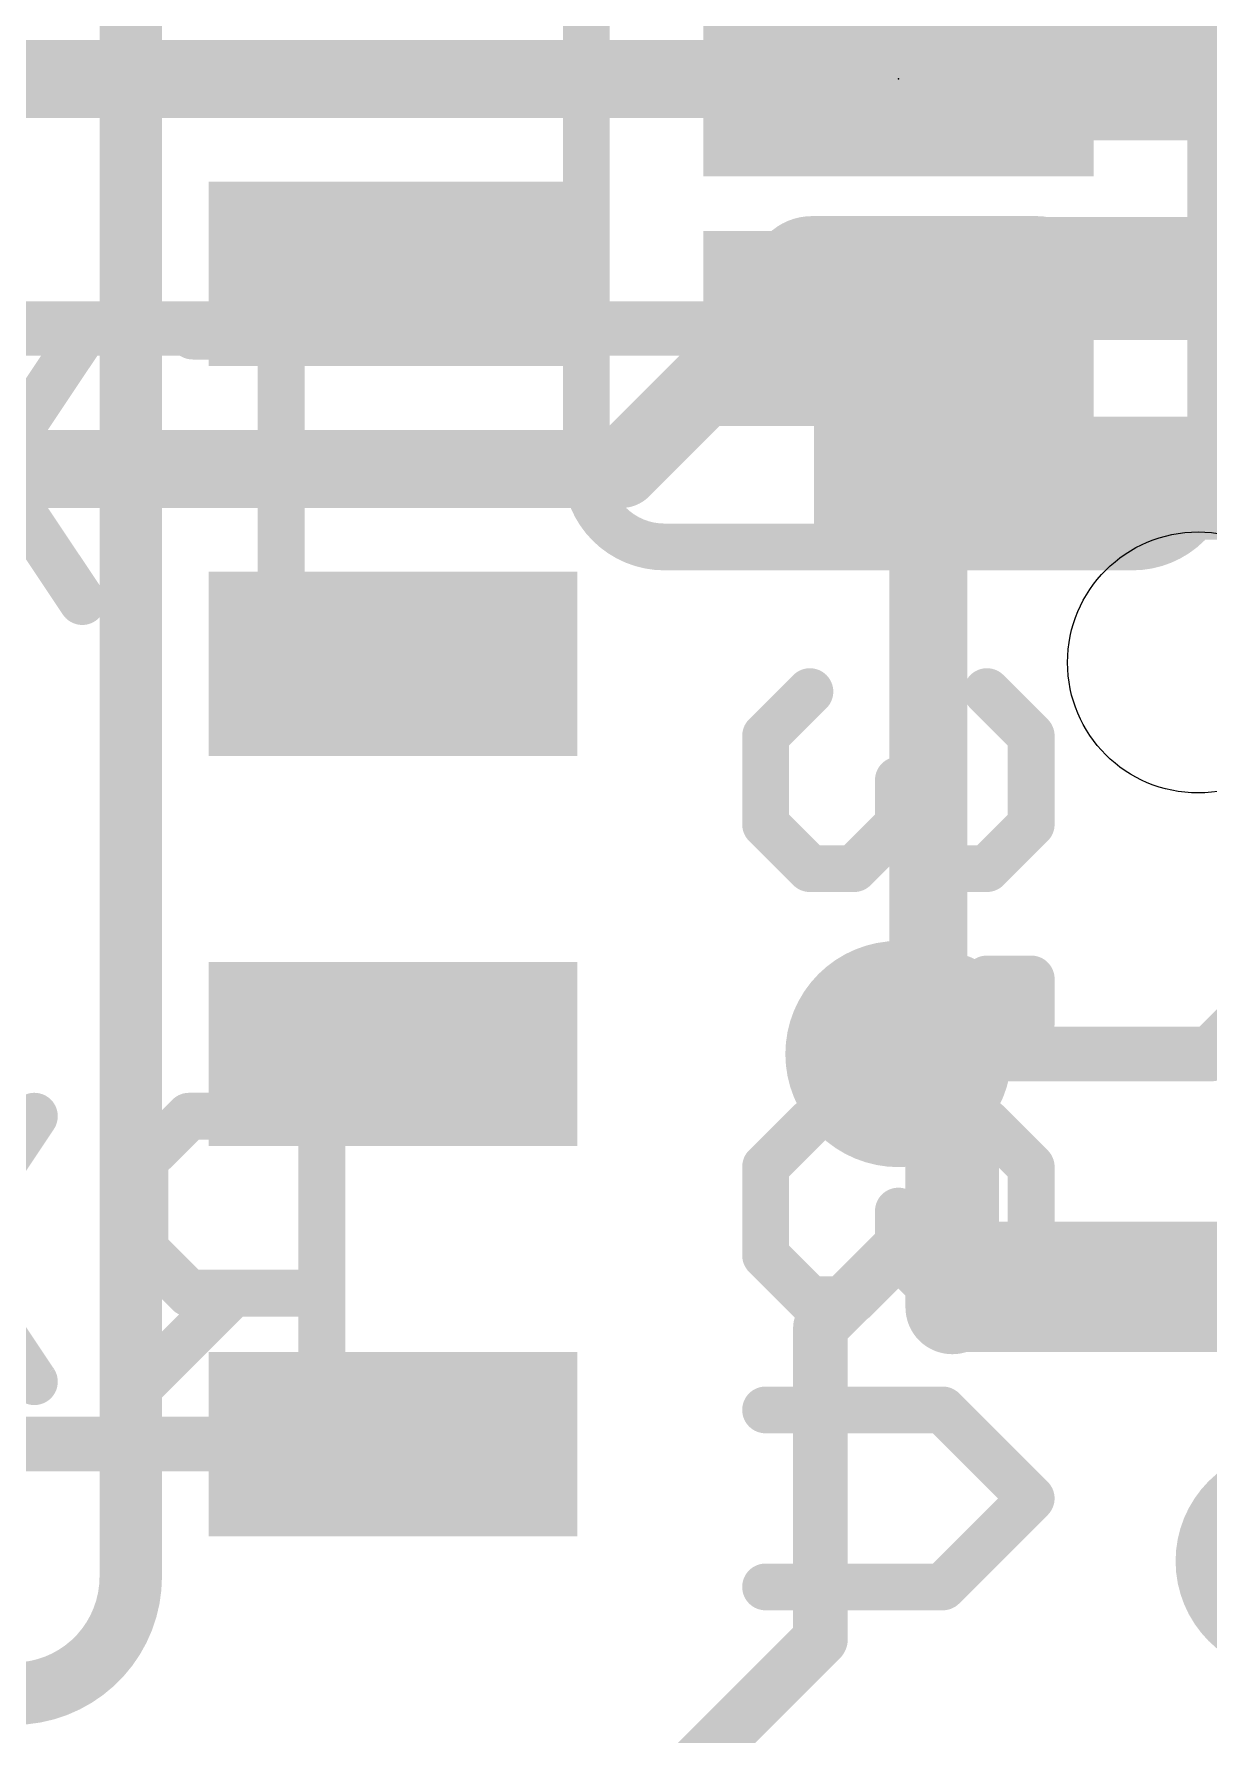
# Model space of a CAD drawing. Extents: x -29 to 78, y -18 to 17.
# Drawn here: x 14.97 to 18.79, y 3.24 to 8.78 of the extents above; entities that cross this region are included whole.
import ezdxf

# ---------------------------------------------------------------- set-up
doc = ezdxf.new("R2010")
doc.units = 0
for name, color, linetype in [('1', 12, 'CONTINUOUS'), ('16', 132, 'CONTINUOUS'), ('18', 110, 'CONTINUOUS'), ('20', 53, 'CONTINUOUS'), ('21', 41, 'CONTINUOUS'), ('22', 40, 'CONTINUOUS'), ('24', 53, 'CONTINUOUS'), ('51', 53, 'CONTINUOUS')]:
    doc.layers.add(name, color=color, linetype=linetype)

# ---------------------------------------------------------------- blocks, each defined once
blk = doc.blocks.new('RECT')
blk.add_solid([(-0.5, -0.5), (0.5, -0.5), (-0.5, 0.5), (0.5, 0.5)])
blk = doc.blocks.new('ROUNDV')
at = {"const_width": 0.5}
blk.add_lwpolyline([(0, -0.25, 1), (0, 0.25, 1), (0, -0.25)], format="xyb", dxfattribs=at)

msp = doc.modelspace()

# ---------------------------------------------------------------- linework, layer by layer
at = {"layer": '1'}
for points, const_width in [([(18.23, 8.636), (12.065, 8.636)], 0.254), ([(18.23, 7.986), (17.4983, 7.986)], 0.4064), ([(17.4983, 7.986), (16.8783, 7.366)], 0.254), ([(16.8783, 7.366), (12.065, 7.366)], 0.254), ([(18.23, 7.336), (17.877, 7.336)], 0.254), ([(17.877, 7.336), (17.877, 5.558)], 0.254), ([(17.877, 5.558), (17.78, 5.461)], 0.254), ([(16.135, 4.191), (14.859, 4.191)], 0.1778)]:
    msp.add_lwpolyline(points, dxfattribs=dict(at, const_width=const_width))
for points, const_width in [([(18.23, 8.5725, 1), (18.23, 8.6995)], 0.127), ([(17.4983, 8.0876, 1), (17.4983, 7.8844)], 0.2032), ([(18.23, 7.8844, 1), (18.23, 8.0876)], 0.2032), ([(17.5432, 7.9411, 1), (17.4534, 8.0309)], 0.127), ([(16.8783, 7.3025, 1), (16.8783, 7.4295)], 0.127), ([(16.8334, 7.4109, 1), (16.9232, 7.3211)], 0.127), ([(17.877, 7.3995, 1), (17.877, 7.2725)], 0.127), ([(17.9405, 7.336, 1), (17.8135, 7.336)], 0.127), ([(18.23, 7.2725, 1), (18.23, 7.3995)], 0.127), ([(17.9219, 5.5131, 1), (17.8321, 5.6029)], 0.127), ([(17.8135, 5.558, 1), (17.9405, 5.558)], 0.127), ([(17.7351, 5.5059, 1), (17.8249, 5.4161)], 0.127), ([(16.135, 4.1465, 1), (16.135, 4.2355)], 0.0889)]:
    msp.add_lwpolyline(points, format="xyb", dxfattribs=dict(at, const_width=const_width))
at = {"layer": '16'}
for points, const_width in [([(17.78, 8.636), (14.351, 8.636)], 0.254), ([(17.78, 7.8232), (14.0208, 7.8232)], 0.1778), ([(19.558, 6.223), (18.796, 5.461)], 0.1778), ([(18.796, 5.461), (17.78, 5.461)], 0.1778), ([(17.526, 4.572), (17.78, 4.826)], 0.1778), ([(18.923, 4.826), (17.78, 4.826)], 0.1778), ([(17.526, 4.572), (17.526, 3.556)], 0.1778), ([(17.526, 3.556), (16.256, 2.286)], 0.1778)]:
    msp.add_lwpolyline(points, dxfattribs=dict(at, const_width=const_width))
for points, const_width in [([(17.78, 8.5725, 1), (17.78, 8.6995)], 0.127), ([(17.78, 7.7787, 1), (17.78, 7.8677)], 0.0889), ([(17.78, 5.5055, 1), (17.78, 5.4165)], 0.0889), ([(18.796, 5.4165, 1), (18.796, 5.5055)], 0.0889), ([(18.7646, 5.4924, 1), (18.8274, 5.4296)], 0.0889), ([(17.78, 4.8705, 1), (17.78, 4.7816)], 0.0889), ([(17.8114, 4.7946, 1), (17.7486, 4.8574)], 0.0889), ([(17.5705, 4.572, 1), (17.4815, 4.572)], 0.0889), ([(17.4946, 4.6034, 1), (17.5574, 4.5406)], 0.0889), ([(17.4815, 3.556, 1), (17.5705, 3.556)], 0.0889), ([(17.5574, 3.5246, 1), (17.4946, 3.5874)], 0.0889)]:
    msp.add_lwpolyline(points, format="xyb", dxfattribs=dict(at, const_width=const_width))
at = {"layer": '20'}
msp.add_circle((18.755, 6.736), 0.425, dxfattribs=at)
at = {"layer": '21'}
for points, const_width in [([(15.2813, 3.7592), (15.2813, 13.5128)], 0.2032), ([(17.955, 4.636), (17.955, 5.636)], 0.3048), ([(17.973, 4.6431), (18.955, 4.6431)], 0.3048), ([(11.7697, 3.3782), (14.9003, 3.3782)], 0.2032)]:
    msp.add_lwpolyline(points, dxfattribs=dict(at, const_width=const_width))
for points, const_width in [([(18.0312, 5.636, 1), (17.8788, 5.636)], 0.1524), ([(17.973, 4.7193, 1), (17.973, 4.5669)], 0.1524), ([(17.8788, 4.636, 1), (18.0312, 4.636)], 0.1524), ([(14.9003, 3.3782, 0.4144), (15.2813, 3.7592)], 0.2032), ([(15.3321, 3.7592, 1), (15.2305, 3.7592)], 0.1016), ([(15.2305, 3.7592, 1), (15.3321, 3.7592)], 0.1016), ([(14.9003, 3.3274, 1), (14.9003, 3.429)], 0.1016)]:
    msp.add_lwpolyline(points, format="xyb", dxfattribs=dict(at, const_width=const_width))
at = {"layer": '22', "const_width": 0.1524}
for points in [[(16.764, 9.906), (16.764, 7.366)], [(18.796, 7.366), (18.796, 9.906)], [(15.1236, 7.7985), (14.5473, 6.9342)], [(14.5473, 7.7985), (15.1236, 6.9342)], [(16.0591, 7.7985), (15.4829, 7.7985)], [(15.771, 6.9342), (15.771, 7.7985)], [(18.542, 7.112), (17.018, 7.112)], [(17.4915, 6.641), (17.3475, 6.4969)], [(18.2118, 6.4969), (18.0677, 6.641)], [(17.3475, 6.4969), (17.3475, 6.2088)], [(18.2118, 6.2088), (18.2118, 6.4969)], [(17.7796, 6.2088), (17.7796, 6.3528)], [(17.3475, 6.2088), (17.4915, 6.0647)], [(17.6356, 6.0647), (17.7796, 6.2088)], [(17.7796, 6.2088), (17.9237, 6.0647)], [(18.0677, 6.0647), (18.2118, 6.2088)], [(17.4915, 6.0647), (17.6356, 6.0647)], [(17.9237, 6.0647), (18.0677, 6.0647)], [(18.2118, 5.7054), (18.0677, 5.7054)], [(18.0677, 5.7054), (18.0677, 5.5614)], [(18.2118, 5.5614), (18.2118, 5.7054)], [(18.0677, 5.5614), (18.2118, 5.5614)], [(14.9676, 5.2585), (14.3914, 4.3942)], [(14.3914, 5.2585), (14.9676, 4.3942)], [(15.471, 5.2585), (15.3269, 5.1145)], [(15.9032, 5.2585), (15.471, 5.2585)], [(15.9032, 4.3942), (15.9032, 5.2585)], [(17.4915, 5.2377), (17.3475, 5.0936)], [(18.2118, 5.0936), (18.0677, 5.2377)], [(15.3269, 5.1145), (15.3269, 4.8264)], [(17.3475, 5.0936), (17.3475, 4.8055)], [(18.2118, 4.8055), (18.2118, 5.0936)], [(17.7796, 4.8055), (17.7796, 4.9496)], [(15.3269, 4.8264), (15.471, 4.6823)], [(17.3475, 4.8055), (17.4915, 4.6615)], [(17.6356, 4.6615), (17.7796, 4.8055)], [(17.7796, 4.8055), (17.9237, 4.6615)], [(18.0677, 4.6615), (18.2118, 4.8055)], [(15.615, 4.6823), (15.3269, 4.3942)], [(15.471, 4.6823), (15.9032, 4.6823)], [(17.4915, 4.6615), (17.6356, 4.6615)], [(17.9237, 4.6615), (18.0677, 4.6615)], [(17.3475, 4.3022), (17.9237, 4.3022)], [(17.9237, 4.3022), (18.2118, 4.014)], [(18.2118, 4.014), (17.9237, 3.7259)], [(17.9237, 3.7259), (17.3475, 3.7259)]]:
    msp.add_lwpolyline(points, dxfattribs=at)
at = {"layer": '22'}
for points, const_width in [([(15.1553, 7.7774, 1), (15.0919, 7.8197)], 0.0762), ([(15.4829, 7.8366, 1), (15.4829, 7.7604)], 0.0762), ([(15.8091, 7.7985, 1), (15.7329, 7.7985)], 0.0762), ([(16.0591, 7.7604, 1), (16.0591, 7.8366)], 0.0762), ([(16.764, 7.366, 0.4142), (17.018, 7.112)], 0.1524), ([(16.8021, 7.366, 1), (16.7259, 7.366)], 0.0762), ([(18.542, 7.112, 0.4142), (18.796, 7.366)], 0.1524), ([(18.8341, 7.366, 1), (18.7579, 7.366)], 0.0762), ([(16.7259, 7.366, 1), (16.8021, 7.366)], 0.0762), ([(18.7579, 7.366, 1), (18.8341, 7.366)], 0.0762), ([(17.018, 7.1501, 1), (17.018, 7.0739)], 0.0762), ([(17.018, 7.0739, 1), (17.018, 7.1501)], 0.0762), ([(18.542, 7.1501, 1), (18.542, 7.0739)], 0.0762), ([(18.542, 7.0739, 1), (18.542, 7.1501)], 0.0762), ([(15.0919, 6.9131, 1), (15.1553, 6.9553)], 0.0762), ([(15.7329, 6.9342, 1), (15.8091, 6.9342)], 0.0762), ([(17.5185, 6.614, 1), (17.4646, 6.6679)], 0.0762), ([(18.0947, 6.6679, 1), (18.0408, 6.614)], 0.0762), ([(17.3856, 6.4969, 1), (17.3094, 6.4969)], 0.0762), ([(17.3205, 6.5238, 1), (17.3744, 6.47)], 0.0762), ([(18.2499, 6.4969, 1), (18.1737, 6.4969)], 0.0762), ([(18.1849, 6.47, 1), (18.2387, 6.5238)], 0.0762), ([(17.8177, 6.3528, 1), (17.7415, 6.3528)], 0.0762), ([(17.3744, 6.2357, 1), (17.3205, 6.1818)], 0.0762), ([(17.8066, 6.2357, 1), (17.7527, 6.1818)], 0.0762), ([(17.8066, 6.1818, 1), (17.7527, 6.2357)], 0.0762), ([(18.2387, 6.1818, 1), (18.1849, 6.2357)], 0.0762), ([(17.3094, 6.2088, 1), (17.3856, 6.2088)], 0.0762), ([(17.7415, 6.2088, 1), (17.8177, 6.2088)], 0.0762), ([(18.1737, 6.2088, 1), (18.2499, 6.2088)], 0.0762), ([(17.4915, 6.1028, 1), (17.4915, 6.0266)], 0.0762), ([(17.4646, 6.0378, 1), (17.5185, 6.0917)], 0.0762), ([(17.6086, 6.0917, 1), (17.6625, 6.0378)], 0.0762), ([(17.6356, 6.0266, 1), (17.6356, 6.1028)], 0.0762), ([(17.9237, 6.1028, 1), (17.9237, 6.0266)], 0.0762), ([(17.8967, 6.0378, 1), (17.9506, 6.0917)], 0.0762), ([(18.0408, 6.0917, 1), (18.0947, 6.0378)], 0.0762), ([(18.0677, 6.0266, 1), (18.0677, 6.1028)], 0.0762), ([(18.0677, 5.7435, 1), (18.0677, 5.6673)], 0.0762), ([(18.1058, 5.7054, 1), (18.0296, 5.7054)], 0.0762), ([(18.2499, 5.7054, 1), (18.1737, 5.7054)], 0.0762), ([(18.2118, 5.6673, 1), (18.2118, 5.7435)], 0.0762), ([(18.0677, 5.5995, 1), (18.0677, 5.5233)], 0.0762), ([(18.0296, 5.5614, 1), (18.1058, 5.5614)], 0.0762), ([(18.1737, 5.5614, 1), (18.2499, 5.5614)], 0.0762), ([(18.2118, 5.5233, 1), (18.2118, 5.5995)], 0.0762), ([(14.9993, 5.2374, 1), (14.9359, 5.2797)], 0.0762), ([(15.471, 5.2966, 1), (15.471, 5.2204)], 0.0762), ([(15.4979, 5.2316, 1), (15.444, 5.2855)], 0.0762), ([(15.9413, 5.2585, 1), (15.8651, 5.2585)], 0.0762), ([(15.9032, 5.2204, 1), (15.9032, 5.2966)], 0.0762), ([(17.5185, 5.2107, 1), (17.4646, 5.2646)], 0.0762), ([(18.0947, 5.2646, 1), (18.0408, 5.2107)], 0.0762), ([(15.365, 5.1145, 1), (15.2888, 5.1145)], 0.0762), ([(15.3, 5.1414, 1), (15.3539, 5.0875)], 0.0762), ([(17.3205, 5.1206, 1), (17.3744, 5.0667)], 0.0762), ([(17.3856, 5.0936, 1), (17.3094, 5.0936)], 0.0762), ([(18.2499, 5.0936, 1), (18.1737, 5.0936)], 0.0762), ([(18.1849, 5.0667, 1), (18.2387, 5.1206)], 0.0762), ([(17.8177, 4.9496, 1), (17.7415, 4.9496)], 0.0762), ([(15.3539, 4.8533, 1), (15.3, 4.7994)], 0.0762), ([(17.3744, 4.8325, 1), (17.3205, 4.7786)], 0.0762), ([(17.8066, 4.8325, 1), (17.7527, 4.7786)], 0.0762), ([(17.8066, 4.7786, 1), (17.7527, 4.8325)], 0.0762), ([(18.2387, 4.7786, 1), (18.1849, 4.8325)], 0.0762), ([(15.2888, 4.8264, 1), (15.365, 4.8264)], 0.0762), ([(17.3094, 4.8055, 1), (17.3856, 4.8055)], 0.0762), ([(17.7415, 4.8055, 1), (17.8177, 4.8055)], 0.0762), ([(18.1737, 4.8055, 1), (18.2499, 4.8055)], 0.0762), ([(15.471, 4.7204, 1), (15.471, 4.6442)], 0.0762), ([(15.444, 4.6554, 1), (15.4979, 4.7093)], 0.0762), ([(15.642, 4.6554, 1), (15.5881, 4.7093)], 0.0762), ([(15.9032, 4.6442, 1), (15.9032, 4.7204)], 0.0762), ([(17.4915, 4.6996, 1), (17.4915, 4.6234)], 0.0762), ([(17.4646, 4.6345, 1), (17.5185, 4.6884)], 0.0762), ([(17.6086, 4.6884, 1), (17.6625, 4.6345)], 0.0762), ([(17.6356, 4.6234, 1), (17.6356, 4.6996)], 0.0762), ([(17.9237, 4.6996, 1), (17.9237, 4.6234)], 0.0762), ([(17.8967, 4.6345, 1), (17.9506, 4.6884)], 0.0762), ([(18.0408, 4.6884, 1), (18.0947, 4.6345)], 0.0762), ([(18.0677, 4.6234, 1), (18.0677, 4.6996)], 0.0762), ([(14.9359, 4.3731, 1), (14.9993, 4.4153)], 0.0762), ([(15.3, 4.4211, 1), (15.3539, 4.3673)], 0.0762), ([(15.8651, 4.3942, 1), (15.9413, 4.3942)], 0.0762), ([(17.3475, 4.3403, 1), (17.3475, 4.2641)], 0.0762), ([(17.9506, 4.3291, 1), (17.8967, 4.2752)], 0.0762), ([(17.9237, 4.2641, 1), (17.9237, 4.3403)], 0.0762), ([(18.2387, 3.9871, 1), (18.1849, 4.041)], 0.0762), ([(18.1849, 3.9871, 1), (18.2387, 4.041)], 0.0762), ([(17.3475, 3.764, 1), (17.3475, 3.6878)], 0.0762), ([(17.8967, 3.7529, 1), (17.9506, 3.699)], 0.0762), ([(17.9237, 3.6878, 1), (17.9237, 3.764)], 0.0762)]:
    msp.add_lwpolyline(points, format="xyb", dxfattribs=dict(at, const_width=const_width))
at = {"layer": '24'}
msp.add_point((17.78, 8.636), dxfattribs=at)

# ---------------------------------------------------------------- block references
at = {"layer": '1', "rotation": 270}
for p, xscale, yscale in [((18.23, 8.636), 0.4, 1.45), ((16.135, 8.001), 0.6, 1.2), ((18.23, 7.986), 0.4, 1.45), ((18.23, 7.336), 0.4, 1.45), ((16.135, 6.731), 0.6, 1.2), ((16.135, 5.461), 0.6, 1.2), ((16.135, 4.191), 0.6, 1.2)]:
    msp.add_blockref('RECT', p, dxfattribs=dict(at, xscale=xscale, yscale=yscale))
at = {"layer": '16', "xscale": 0.635, "yscale": 1.27, "rotation": 270}
for p in [(17.78, 8.636), (17.78, 7.8232)]:
    msp.add_blockref('RECT', p, dxfattribs=at)
at = {"layer": '18', "xscale": 0.7366, "yscale": 0.7366}
for p in [(17.78, 5.461), (17.78, 5.461), (19.05, 3.81), (19.05, 3.81)]:
    msp.add_blockref('ROUNDV', p, dxfattribs=at)
at = {"layer": '51', "xscale": 0.508, "yscale": 1.016, "rotation": 270}
for p in [(16.129, 8.001), (16.129, 6.731), (16.129, 5.461), (16.129, 4.191)]:
    msp.add_blockref('RECT', p, dxfattribs=at)

doc.saveas('drawing.dxf')
